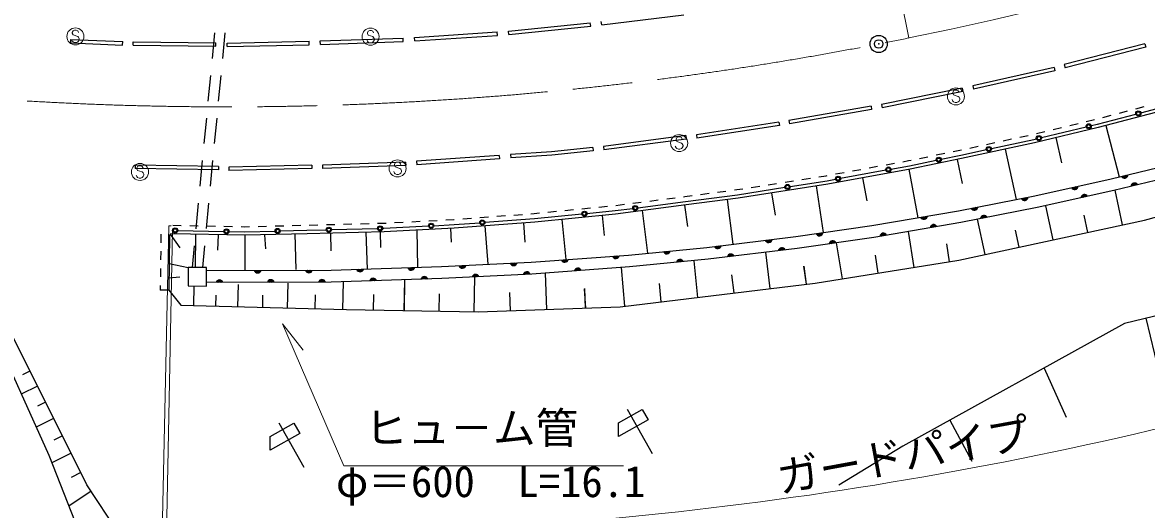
# Model space of a CAD drawing. Units: millimetres at full size, sheet at 1:1000; details may follow other scales. Extents: x 40000 to 680000, y 20000 to 380000.
# Drawn here: x 408888 to 474716, y 235367 to 263853 of the extents above; entities that cross this region are included whole.
import ezdxf
from ezdxf.enums import TextEntityAlignment as Align

# ---------------------------------------------------------------- set-up
doc = ezdxf.new("R2010")
doc.units = ezdxf.units.MM
doc.header["$LTSCALE"] = 1000
doc.header["$PDMODE"] = 32
doc.header["$PDSIZE"] = 500
doc.linetypes.add('CHAIN', pattern=[18.5, 12, -1.5, 3.5, -1.5])
for name, color, linetype, lineweight in [('M-BGD', 7, 'Continuous', 25), ('M-BGD-HTXT', 7, 'Continuous', 13), ('M-BMK', 2, 'CHAIN', 13), ('M-BMK-SRVR', 3, 'Continuous', 25), ('M-STR-HTXT', 7, 'Continuous', 13)]:
    doc.layers.add(name, color=color, linetype=linetype, lineweight=lineweight)
doc.styles.add('ＭＳ ゴシック', font='')
doc.styles.get('ＭＳ ゴシック').set_extended_font_data('MS Gothic')

msp = doc.modelspace()

# ---------------------------------------------------------------- linework, layer by layer
at = {"layer": 'M-BGD'}
for p, q in [((442813, 263710), (447628, 264310)), ((437342, 263346), (442144, 263843)), ((437363, 263147), (437342, 263346)), ((437363, 263147), (442164, 263644)), ((442164, 263644), (442144, 263843)), ((442813, 263710), (442788, 263909)), ((411715, 262657), (411723, 262857)), ((411715, 262657), (414748, 262534)), ((411723, 262857), (414756, 262734)), ((414748, 262534), (414756, 262734)), ((415369, 262523), (415372, 262723)), ((415372, 262723), (420216, 262661)), ((420132, 263240), (419990, 261746)), ((420213, 262461), (420216, 262661)), ((420735, 263242), (420593, 261749)), ((420870, 262648), (425679, 262753)), ((425684, 262553), (425679, 262753)), ((426326, 262774), (431184, 262938)), ((426333, 262574), (426326, 262774)), ((426333, 262574), (431191, 262738)), ((431191, 262738), (431184, 262938)), ((431846, 262980), (436690, 263301)), ((431859, 262780), (431846, 262980)), ((431859, 262780), (436704, 263102)), ((436704, 263102), (436690, 263301)), ((415369, 262523), (420213, 262461)), ((420874, 262448), (420870, 262648)), ((420874, 262448), (425684, 262553)), ((474626, 262598), (469897, 261389)), ((474676, 262404), (469947, 261195)), ((474626, 262598), (474676, 262404)), ((469897, 261389), (469947, 261195)), ((419895, 260751), (419753, 259258)), ((420498, 260754), (420356, 259261)), ((469303, 261225), (464549, 260147)), ((469347, 261030), (464593, 259952)), ((469303, 261225), (469347, 261030)), ((464549, 260147), (464593, 259952)), ((463913, 260010), (459194, 259065)), ((463952, 259814), (459233, 258869)), ((463913, 260010), (463952, 259814)), ((458584, 258952), (453776, 258119)), ((458618, 258755), (453810, 257922)), ((458584, 258952), (458618, 258755)), ((459194, 259065), (459233, 258869)), ((474096, 258805), (474580, 258931)), ((474382, 258570), (475630, 258896)), ((419658, 258262), (419516, 256769)), ((420261, 258265), (420119, 256772)), ((453776, 258119), (453810, 257922)), ((471190, 258060), (471677, 258176)), ((471840, 257906), (474092, 258494)), ((472161, 258300), (472645, 258426)), ((473128, 258553), (473612, 258679)), ((453183, 258030), (448359, 257290)), ((453213, 257832), (448390, 257093)), ((453183, 258030), (453213, 257832)), ((468272, 257364), (468758, 257480)), ((468559, 257124), (471186, 257750)), ((469245, 257596), (469731, 257712)), ((470217, 257828), (470704, 257944)), ((471478, 257820), (471840, 257906)), ((472333, 257828), (473118, 254822)), ((447740, 257236), (442909, 256607)), ((447766, 257038), (442935, 256409)), ((447740, 257236), (447766, 257038)), ((448359, 257290), (448390, 257093)), ((465341, 256723), (465830, 256829)), ((465630, 256479), (468109, 257016)), ((466319, 256935), (466807, 257041)), ((467296, 257147), (467784, 257253)), ((468109, 257016), (468268, 257054)), ((469396, 257118), (469746, 255648)), ((436811, 256073), (431969, 255734)), ((436811, 256073), (436825, 255874)), ((437470, 256129), (437483, 255929)), ((442281, 256551), (442303, 256352)), ((442909, 256607), (442935, 256409)), ((462406, 256105), (462896, 256204)), ((462695, 255857), (463845, 256091)), ((463386, 256304), (463783, 256385)), ((463783, 256385), (463875, 256405)), ((463845, 256091), (465337, 256415)), ((464364, 256511), (464853, 256617)), ((466448, 256451), (467089, 253498)), ((415483, 255505), (415479, 255305)), ((420367, 255426), (415483, 255505)), ((419421, 255773), (419279, 254280)), ((420024, 255776), (419882, 254283)), ((420367, 255426), (420363, 255226)), ((425832, 255505), (420967, 255387)), ((425832, 255505), (425837, 255305)), ((431329, 255686), (426456, 255514)), ((426456, 255514), (426463, 255315)), ((431336, 255486), (426463, 255315)), ((431329, 255686), (431336, 255486)), ((431969, 255734), (431983, 255535)), ((436825, 255874), (431983, 255535)), ((458477, 255353), (458969, 255443)), ((459461, 255532), (459953, 255622)), ((459751, 255280), (460828, 255477)), ((460445, 255712), (460771, 255772)), ((460771, 255772), (460936, 255805)), ((460828, 255477), (462401, 255797)), ((461426, 255905), (461916, 256005)), ((463629, 255843), (463917, 254430)), ((420363, 255226), (415479, 255305)), ((420967, 255387), (420972, 255187)), ((425837, 255305), (420972, 255187)), ((455524, 254825), (455961, 254893)), ((455961, 254893), (456018, 254903)), ((456510, 254993), (457002, 255083)), ((456800, 254741), (459456, 255227)), ((457494, 255173), (457985, 255263)), ((458084, 254772), (458332, 253413)), ((460803, 255269), (461321, 252433)), ((450727, 254076), (451078, 254131)), ((450770, 253779), (453543, 254212)), ((451572, 254208), (452066, 254285)), ((452560, 254362), (453054, 254439)), ((453548, 254516), (454042, 254593)), ((453839, 254258), (456011, 254597)), ((454536, 254670), (455030, 254748)), ((455362, 254293), (455788, 251562)), ((456011, 254597), (456505, 254687)), ((445626, 253410), (446122, 253473)), ((446617, 253537), (447113, 253601)), ((447609, 253665), (447688, 253675)), ((447688, 253675), (448105, 253730)), ((447726, 253377), (450770, 253779)), ((448601, 253795), (449096, 253861)), ((449592, 253926), (450088, 253992)), ((450152, 253496), (450497, 250883)), ((450584, 254057), (450727, 254076)), ((452758, 253887), (452961, 252585)), ((473310, 252014), (472872, 254043)), ((419184, 253285), (419042, 251791)), ((419787, 253288), (419645, 251794)), ((439661, 252760), (440159, 252809)), ((440657, 252858), (441154, 252907)), ((441652, 252956), (442149, 253005)), ((441945, 252684), (443599, 252847)), ((442647, 253054), (443145, 253103)), ((443599, 252847), (444628, 252979)), ((443642, 253155), (444138, 253218)), ((444634, 253282), (445130, 253346)), ((444926, 253017), (447726, 253377)), ((445180, 252848), (445500, 250362)), ((447667, 253168), (447826, 251925)), ((469253, 251139), (468822, 253136)), ((430042, 252116), (430184, 252123)), ((430683, 252149), (431182, 252175)), ((431682, 252202), (432181, 252228)), ((432680, 252254), (433180, 252280)), ((433679, 252306), (434143, 252331)), ((434143, 252331), (434178, 252333)), ((434162, 252031), (435668, 252143)), ((434677, 252370), (435176, 252407)), ((435674, 252444), (436173, 252482)), ((435968, 252165), (438884, 252382)), ((436671, 252519), (437170, 252556)), ((437669, 252593), (438167, 252630)), ((438224, 252133), (438308, 251004)), ((438666, 252667), (438858, 252681)), ((438858, 252681), (439164, 252711)), ((438884, 252382), (441646, 252654)), ((440477, 252338), (440709, 249984)), ((442831, 252570), (442947, 251393)), ((465259, 250277), (464813, 252343)), ((471282, 251577), (471063, 252591)), ((417000, 251469), (416993, 250969)), ((417460, 251965), (417599, 251987)), ((417539, 251471), (418098, 250675)), ((417687, 251993), (418187, 251984)), ((417982, 251687), (420681, 251634)), ((418687, 251974), (419187, 251964)), ((419017, 251467), (418995, 249520)), ((419687, 251954), (420187, 251944)), ((420687, 251934), (421187, 251925)), ((420981, 251629), (421919, 251610)), ((421687, 251915), (421919, 251910)), ((421919, 251910), (422187, 251917)), ((421919, 251610), (423680, 251653)), ((422686, 251929), (423186, 251941)), ((423686, 251953), (424186, 251966)), ((423980, 251661), (425551, 251699)), ((424686, 251978), (425186, 251990)), ((424847, 251482), (424890, 249409)), ((425551, 251699), (426679, 251728)), ((425686, 252003), (426185, 252016)), ((426685, 252029), (427185, 252041)), ((426919, 251534), (426950, 250498)), ((426979, 251736), (429678, 251806)), ((427685, 252054), (428185, 252067)), ((428685, 252080), (429184, 252093)), ((428992, 251588), (429069, 249433)), ((429684, 252106), (430042, 252116)), ((429845, 251610), (429860, 250698)), ((429978, 251814), (430053, 251816)), ((430053, 251816), (432675, 251953)), ((431979, 251716), (432025, 249528)), ((432974, 251969), (434162, 252031)), ((433951, 251820), (433986, 251010)), ((435967, 251965), (436135, 249708)), ((461101, 249529), (460768, 251628)), ((467256, 250708), (467041, 251707)), ((417500, 251462), (417456, 248191)), ((420353, 251441), (420309, 250545)), ((421920, 251410), (421916, 249348)), ((423057, 251438), (423121, 250605)), ((456904, 248863), (456570, 250968)), ((463188, 249861), (463022, 250904)), ((416987, 250469), (416980, 249969)), ((418947, 250796), (418826, 249521)), ((419550, 250799), (419428, 249518)), ((452681, 248289), (452422, 250412)), ((459003, 249196), (458836, 250245)), ((417477, 249766), (418591, 249522)), ((444155, 247252), (443973, 249522)), ((448442, 247774), (448221, 249922)), ((454802, 248548), (454657, 249603)), ((454797, 248547), (454668, 249605)), ((416973, 249469), (416966, 248969)), ((417465, 248915), (418104, 248981)), ((435333, 246925), (435371, 248969)), ((439592, 247065), (439515, 249195)), ((450558, 248031), (450429, 249092)), ((416959, 248469), (416956, 248197)), ((417456, 248191), (416956, 248197)), ((418915, 247292), (418945, 248453)), ((421508, 247226), (421541, 248522)), ((424402, 247152), (424439, 248599)), ((427641, 247070), (427682, 248689)), ((431246, 247001), (431279, 248804)), ((431263, 247001), (431279, 248804)), ((441881, 247148), (441811, 248284)), ((441870, 247148), (441829, 248287)), ((446298, 247513), (446200, 248588)), ((420212, 247259), (420228, 247907)), ((422955, 247189), (422974, 247912)), ((426022, 247111), (426042, 247920)), ((429443, 247035), (429460, 247936)), ((433289, 246963), (433308, 247985)), ((437462, 246989), (437424, 248053)), ((474668, 246554), (476248, 240006)), ((468713, 243641), (470020, 240771)), ((409327, 243465), (408889, 243245)), ((409766, 242590), (408820, 242115)), ((410240, 241644), (409767, 241407)), ((443797, 240439), (445184, 241219)), ((445790, 238619), (444317, 241219)), ((445184, 241219), (445530, 240612)), ((410714, 240698), (409693, 240186)), ((423399, 239638), (424786, 240418)), ((425392, 237818), (423919, 240418)), ((424786, 240418), (425132, 239812)), ((445530, 240612), (443796, 239635)), ((443796, 239635), (443797, 240439)), ((463197, 240583), (464481, 238190)), ((411227, 239677), (410716, 239421)), ((425132, 239812), (423398, 238835)), ((423398, 238835), (423399, 239638)), ((411739, 238655), (410613, 238091)), ((412303, 237529), (411740, 237247)), ((412914, 236430), (411600, 235566))]:
    msp.add_line(p, q, dxfattribs=at)
for points in [[(500362, 266027), (499494, 265656), (485812, 261536), (480930, 260154), (475682, 258702), (471889, 257712), (468153, 256821), (463886, 255896), (460866, 255281), (456045, 254400), (450799, 253581), (447752, 253179), (443621, 252648), (438901, 252183), (434175, 251832), (430061, 251616), (425556, 251499), (421920, 251410), (417678, 251493), (417539, 251471)], [(505867, 262858), (481824, 256244), (477192, 255084), (472800, 254025), (468322, 253024), (463833, 252152), (458738, 251280), (454262, 250635), (449048, 250002), (444433, 249555), (438722, 249137), (433451, 248873), (426971, 248666), (419658, 248640)], [(419661, 249340), (426958, 249366), (433422, 249572), (438679, 249835), (444374, 250253), (448972, 250698), (454170, 251329), (458629, 251972), (463707, 252841), (468179, 253710), (472641, 254707), (477025, 255763), (481646, 256921), (501295, 262326)], [(417456, 248191), (418167, 247311), (427868, 247064), (435582, 246921), (443899, 247221), (455309, 248609), (463724, 249946), (474599, 252292), (501013, 259540), (507711, 261584)], [(442281, 256551), (439863, 256286), (437470, 256129)], [(442303, 256352), (439880, 256087), (437483, 255929)], [(504632, 248681), (498335, 249542), (490714, 250426), (473429, 246255), (460455, 239063), (456700, 236794)], [(414506, 234008), (412666, 236806), (406647, 248810)], [(406647, 248810), (406924, 246309), (410436, 238544), (412179, 234086)]]:
    msp.add_lwpolyline(points, dxfattribs=at)
msp.add_lwpolyline([(419657, 248439), (419662, 249517), (418591, 249522), (418586, 248444)], close=True, dxfattribs=at)
for centre, radius in [((474237, 258532), 150), ((474237, 258532), 120), ((474237, 258532), 100), ((471332, 257785), 150), ((471332, 257785), 120), ((471332, 257785), 100), ((468413, 257089), 150), ((468413, 257089), 120), ((468413, 257089), 100), ((465483, 256447), 150), ((465483, 256447), 120), ((465483, 256447), 100), ((462548, 255827), 150), ((462548, 255827), 120), ((462548, 255827), 100), ((456652, 254714), 150), ((456652, 254714), 120), ((456652, 254714), 100), ((459603, 255253), 150), ((459603, 255253), 120), ((459603, 255253), 100), ((453691, 254235), 150), ((453691, 254235), 120), ((453691, 254235), 100), ((441795, 252669), 150), ((441795, 252669), 120), ((444777, 252998), 150), ((444777, 252998), 120), ((444777, 252998), 100), ((435818, 252154), 150), ((435818, 252154), 120), ((435818, 252154), 100), ((441795, 252669), 100), ((417832, 251690), 150), ((417832, 251690), 120), ((417832, 251690), 100), ((420831, 251631), 150), ((420831, 251631), 120), ((420831, 251631), 100), ((423830, 251657), 150), ((423830, 251657), 120), ((423830, 251657), 100), ((426829, 251732), 150), ((426829, 251732), 120), ((426829, 251732), 100), ((429828, 251810), 150), ((429828, 251810), 120), ((429828, 251810), 100), ((432824, 251961), 150), ((432824, 251961), 120), ((432824, 251961), 100)]:
    msp.add_circle(centre, radius, dxfattribs=at)
for centre, radius, start, end in [((473424, 254955), 208, 209.81128, 357.29087), ((473424, 254955), 167, 214.03839, 353.06376), ((473424, 254955), 125, 221.36921, 345.73293), ((473424, 254955), 100, 229.23641, 337.86574), ((470500, 254288), 208, 208.85836, 356.33795), ((470500, 254288), 167, 213.08547, 352.11084), ((470500, 254288), 125, 220.41629, 344.78002), ((470500, 254288), 100, 228.28349, 336.91282), ((474008, 254256), 208, 29.81128, 177.29087), ((474008, 254256), 167, 34.03839, 173.06376), ((474008, 254256), 125, 41.36921, 165.73293), ((474008, 254256), 100, 49.23641, 157.86574), ((467571, 253651), 208, 207.25008, 354.72967), ((467571, 253651), 167, 211.47719, 350.50256), ((467571, 253651), 125, 218.80801, 343.17173), ((467571, 253651), 100, 226.67521, 335.30454), ((471084, 253582), 208, 28.85836, 176.33795), ((471084, 253582), 167, 33.08547, 172.11084), ((471084, 253582), 125, 40.41629, 164.78002), ((471084, 253582), 100, 48.28349, 156.91282), ((464626, 253079), 208, 207.25008, 354.72967), ((464626, 253079), 167, 211.47719, 350.50256), ((464626, 253079), 125, 218.80801, 343.17173), ((464626, 253079), 100, 226.67521, 335.30454), ((461674, 252552), 208, 205.97518, 353.45477), ((461674, 252552), 167, 210.20229, 349.22766), ((461674, 252552), 125, 217.53312, 341.89684), ((461674, 252552), 100, 225.40031, 334.02964), ((465209, 252360), 208, 27.25008, 174.72967), ((465209, 252360), 167, 31.47719, 170.50256), ((465209, 252360), 125, 38.80801, 163.17173), ((465209, 252360), 100, 46.67521, 155.30454), ((455553, 251587), 208, 204.46085, 351.94044), ((455553, 251587), 167, 208.68796, 347.71333), ((455553, 251587), 125, 216.01878, 340.3825), ((455553, 251587), 100, 223.88598, 332.51531), ((459299, 251317), 208, 25.97518, 173.45477), ((459299, 251317), 167, 30.20229, 169.22766), ((462256, 251823), 208, 25.97518, 173.45477), ((462256, 251823), 167, 30.20229, 169.22766), ((462256, 251823), 125, 37.53312, 161.89684), ((462256, 251823), 100, 45.40031, 154.02964), ((452581, 251195), 208, 203.18491, 350.6645), ((452581, 251195), 167, 207.41202, 346.43739), ((452581, 251195), 125, 214.74284, 339.10656), ((452581, 251195), 100, 222.61004, 331.23937), ((456331, 250874), 208, 24.46085, 171.94044), ((456331, 250874), 167, 28.68796, 167.71333), ((456331, 250874), 125, 36.01878, 160.3825), ((456331, 250874), 100, 43.88598, 152.51531), ((459299, 251317), 125, 37.53312, 161.89684), ((459299, 251317), 100, 45.40031, 154.02964), ((443634, 250257), 208, 200.45334, 347.93293), ((443634, 250257), 167, 204.68045, 343.70582), ((443634, 250257), 125, 212.01127, 336.375), ((443634, 250257), 100, 219.87847, 328.5078), ((446620, 250529), 208, 201.78543, 349.26503), ((446620, 250529), 167, 206.01254, 345.03791), ((446620, 250529), 125, 213.34337, 337.70709), ((446620, 250529), 100, 221.21056, 329.8399), ((449603, 250833), 208, 203.18491, 350.6645), ((449603, 250833), 167, 207.41202, 346.43739), ((449603, 250833), 125, 214.74284, 339.10656), ((449603, 250833), 100, 222.61004, 331.23937), ((450379, 250105), 208, 23.18491, 170.6645), ((450379, 250105), 167, 27.41202, 166.43739), ((450379, 250105), 125, 34.74284, 159.10656), ((450379, 250105), 100, 42.61004, 151.23937), ((453357, 250466), 208, 23.18491, 170.6645), ((453357, 250466), 167, 27.41202, 166.43739), ((453357, 250466), 125, 34.74284, 159.10656), ((453357, 250466), 100, 42.61004, 151.23937), ((431657, 249574), 208, 198.08517, 345.56477), ((431657, 249574), 167, 202.31229, 341.33765), ((431657, 249574), 125, 209.64311, 334.00683), ((431657, 249574), 100, 217.5103, 326.13964), ((434653, 249692), 208, 199.12702, 346.60661), ((434653, 249692), 167, 203.35413, 342.3795), ((434653, 249692), 125, 210.68495, 335.04868), ((434653, 249692), 100, 218.55215, 327.18148), ((437649, 249842), 208, 199.12702, 346.60661), ((437649, 249842), 167, 203.35413, 342.3795), ((437649, 249842), 125, 210.68495, 335.04868), ((437649, 249842), 100, 218.55215, 327.18148), ((440642, 250038), 208, 200.45334, 347.93293), ((440642, 250038), 167, 204.68045, 343.70582), ((440642, 250038), 125, 212.01127, 336.375), ((440642, 250038), 100, 219.87847, 328.5078), ((447395, 249783), 208, 21.78543, 169.26503), ((447395, 249783), 167, 26.01254, 165.03791), ((447395, 249783), 125, 33.34337, 157.70709), ((447395, 249783), 100, 41.21056, 149.8399), ((422661, 249409), 208, 196.46637, 343.94596), ((422661, 249409), 167, 200.69348, 339.71885), ((422661, 249409), 125, 208.0243, 332.38802), ((422661, 249409), 100, 215.8915, 324.52083), ((425661, 249420), 208, 196.46637, 343.94596), ((425661, 249420), 167, 200.69348, 339.71885), ((425661, 249420), 125, 208.0243, 332.38802), ((425661, 249420), 100, 215.8915, 324.52083), ((428658, 249479), 208, 198.08517, 345.56477), ((428658, 249479), 167, 202.31229, 341.33765), ((428658, 249479), 125, 209.64311, 334.00683), ((428658, 249479), 100, 217.5103, 326.13964), ((429429, 248686), 208, 18.08517, 165.56477), ((429429, 248686), 167, 22.31229, 161.33765), ((432428, 248782), 208, 18.08517, 165.56477), ((432428, 248782), 167, 22.31229, 161.33765), ((432428, 248782), 125, 29.64311, 154.00683), ((432428, 248782), 100, 37.5103, 146.13964), ((435426, 248913), 208, 19.12702, 166.60661), ((435426, 248913), 167, 23.35413, 162.3795), ((435426, 248913), 125, 30.68495, 155.04868), ((435426, 248913), 100, 38.55215, 147.18148), ((438422, 249063), 208, 19.12702, 166.60661), ((438422, 249063), 167, 23.35413, 162.3795), ((438422, 249063), 125, 30.68495, 155.04868), ((438422, 249063), 100, 38.55215, 147.18148), ((441416, 249276), 208, 20.45334, 167.93293), ((441416, 249276), 167, 24.68045, 163.70582), ((441416, 249276), 125, 32.01127, 156.375), ((441416, 249276), 100, 39.87847, 148.5078), ((420429, 248584), 208, 16.46637, 163.94596), ((420429, 248584), 167, 20.69348, 159.71885), ((420429, 248584), 125, 28.0243, 152.38802), ((420429, 248584), 100, 35.8915, 144.52083), ((423429, 248595), 208, 16.46637, 163.94596), ((423429, 248595), 167, 20.69348, 159.71885), ((423429, 248595), 125, 28.0243, 152.38802), ((423429, 248595), 100, 35.8915, 144.52083), ((426429, 248606), 208, 16.46637, 163.94596), ((426429, 248606), 167, 20.69348, 159.71885), ((426429, 248606), 125, 28.0243, 152.38802), ((426429, 248606), 100, 35.8915, 144.52083), ((429429, 248686), 125, 29.64311, 154.00683), ((429429, 248686), 100, 37.5103, 146.13964)]:
    msp.add_arc(centre, radius, start, end, dxfattribs=at)
at = {"layer": 'M-BGD-HTXT'}
for p, q in [((411851, 263357), (411805, 263266)), ((411942, 263403), (411851, 263357)), ((412033, 263403), (411942, 263403)), ((412123, 263357), (412033, 263403)), ((412169, 263266), (412123, 263357)), ((429137, 263343), (429091, 263252)), ((429228, 263388), (429137, 263343)), ((429319, 263388), (429228, 263388)), ((429410, 263343), (429319, 263388)), ((429455, 263252), (429410, 263343)), ((411805, 262766), (411760, 262857)), ((411805, 263266), (411805, 263221)), ((411805, 263221), (411851, 263130)), ((411851, 262721), (411805, 262766)), ((411851, 263130), (412123, 263039)), ((411942, 262675), (411851, 262721)), ((412033, 262675), (411942, 262675)), ((412123, 262721), (412033, 262675)), ((412123, 263039), (412169, 262994)), ((412169, 262766), (412123, 262721)), ((412169, 262994), (412214, 262903)), ((412214, 262857), (412169, 262766)), ((412214, 262903), (412214, 262857)), ((429091, 262752), (429046, 262843)), ((429091, 263252), (429091, 263207)), ((429091, 263207), (429137, 263116)), ((429137, 262707), (429091, 262752)), ((429137, 263116), (429410, 263025)), ((429228, 262661), (429137, 262707)), ((429319, 262661), (429228, 262661)), ((429410, 262707), (429319, 262661)), ((429410, 263025), (429455, 262979)), ((429455, 262752), (429410, 262707)), ((429455, 262979), (429500, 262888)), ((429500, 262843), (429455, 262752)), ((429500, 262888), (429500, 262843)), ((463419, 259848), (463374, 259757)), ((463374, 259757), (463374, 259712)), ((463374, 259712), (463419, 259621)), ((463510, 259893), (463419, 259848)), ((463419, 259621), (463692, 259530)), ((463601, 259893), (463510, 259893)), ((463692, 259848), (463601, 259893)), ((463737, 259757), (463692, 259848)), ((463692, 259530), (463737, 259484)), ((463737, 259484), (463783, 259393)), ((463783, 259393), (463783, 259348)), ((463374, 259257), (463328, 259348)), ((463419, 259212), (463374, 259257)), ((463510, 259166), (463419, 259212)), ((463601, 259166), (463510, 259166)), ((463692, 259212), (463601, 259166)), ((463737, 259257), (463692, 259212)), ((463783, 259348), (463737, 259257)), ((447210, 257118), (447164, 257027)), ((447164, 257027), (447164, 256982)), ((447164, 256982), (447210, 256891)), ((447301, 257163), (447210, 257118)), ((447210, 256891), (447482, 256800)), ((447392, 257163), (447301, 257163)), ((447482, 257118), (447392, 257163)), ((447528, 257027), (447482, 257118)), ((447482, 256800), (447528, 256754)), ((447528, 256754), (447573, 256663)), ((447164, 256527), (447119, 256618)), ((447210, 256482), (447164, 256527)), ((447301, 256436), (447210, 256482)), ((447392, 256436), (447301, 256436)), ((447482, 256482), (447392, 256436)), ((447528, 256527), (447482, 256482)), ((447573, 256618), (447528, 256527)), ((447573, 256663), (447573, 256618)), ((415634, 255430), (415589, 255339)), ((415725, 255476), (415634, 255430)), ((415816, 255476), (415725, 255476)), ((415907, 255430), (415816, 255476)), ((415952, 255339), (415907, 255430)), ((430721, 255636), (430675, 255545)), ((430675, 255545), (430675, 255499)), ((430675, 255499), (430721, 255408)), ((430812, 255681), (430721, 255636)), ((430903, 255681), (430812, 255681)), ((430994, 255636), (430903, 255681)), ((431039, 255545), (430994, 255636)), ((415589, 254839), (415543, 254930)), ((415589, 255339), (415589, 255294)), ((415589, 255294), (415634, 255203)), ((415634, 254794), (415589, 254839)), ((415634, 255203), (415907, 255112)), ((415725, 254748), (415634, 254794)), ((415907, 254794), (415816, 254748)), ((415907, 255112), (415952, 255066)), ((415952, 254839), (415907, 254794)), ((415952, 255066), (415998, 254976)), ((415998, 254930), (415952, 254839)), ((415998, 254976), (415998, 254930)), ((430675, 255045), (430630, 255136)), ((430721, 254999), (430675, 255045)), ((430721, 255408), (430994, 255318)), ((430812, 254954), (430721, 254999)), ((430903, 254954), (430812, 254954)), ((430994, 254999), (430903, 254954)), ((430994, 255318), (431039, 255272)), ((431039, 255045), (430994, 254999)), ((431039, 255272), (431084, 255181)), ((431084, 255136), (431039, 255045)), ((431084, 255181), (431084, 255136)), ((415816, 254748), (415725, 254748))]:
    msp.add_line(p, q, dxfattribs=at)
for centre in [(411987, 263039), (429273, 263025), (463556, 259530), (447346, 256800), (415771, 255112), (430857, 255318)]:
    msp.add_circle(centre, 500, dxfattribs=at)
at = {"layer": 'M-BMK'}
msp.add_lwpolyline([(499808, 273682), (497393, 272929), (494977, 272178), (492560, 271431), (490142, 270690), (487720, 269956), (485296, 269232), (482869, 268520), (480438, 267821), (478002, 267137), (475562, 266471), (473116, 265823), (470665, 265198), (468208, 264595), (465745, 264018), (463275, 263468), (460800, 262947), (460777, 262943)], dxfattribs=at)
msp.add_arc((420849, 458919), 200000, 250.7501, 281.52217, dxfattribs=at)
at = {"layer": 'M-BMK-SRVR'}
msp.add_circle((459031, 262597), 500, dxfattribs=at)
msp.add_point((459031, 262597), dxfattribs=at)
at = {"layer": 'M-STR-HTXT'}
for p, q in [((460799, 262950), (456733, 282892)), ((416903, 225907), (417460, 251965)), ((417300, 232899), (417682, 251693)), ((424114, 246228), (425329, 244684))]:
    msp.add_line(p, q, dxfattribs=at)
msp.add_lwpolyline([(424114, 246228), (427717, 237924), (444079, 237924)], dxfattribs=at)
msp.add_arc((422031, 464697), 230846, 268.83063, 284.21829, dxfattribs=at)

# ---------------------------------------------------------------- texts
at = {"layer": 'M-STR-HTXT', "style": 'ＭＳ ゴシック'}
for s, p in [('ヒュ－ム管', (435190, 241054)), ('φ＝600\u3000L=16.1', (436304, 237924))]:
    msp.add_text(s, height=1833, dxfattribs=at).set_placement(p, align=Align.TOP_CENTER)
for s, rotation, p in [('ガードパイプ', 10.339, (460740, 237120)), ('L=94.5', 13.32, (477407, 233182))]:
    msp.add_text(s, height=1833, rotation=rotation, dxfattribs=at).set_placement(p, align=Align.BOTTOM_CENTER)

doc.saveas('drawing.dxf')
